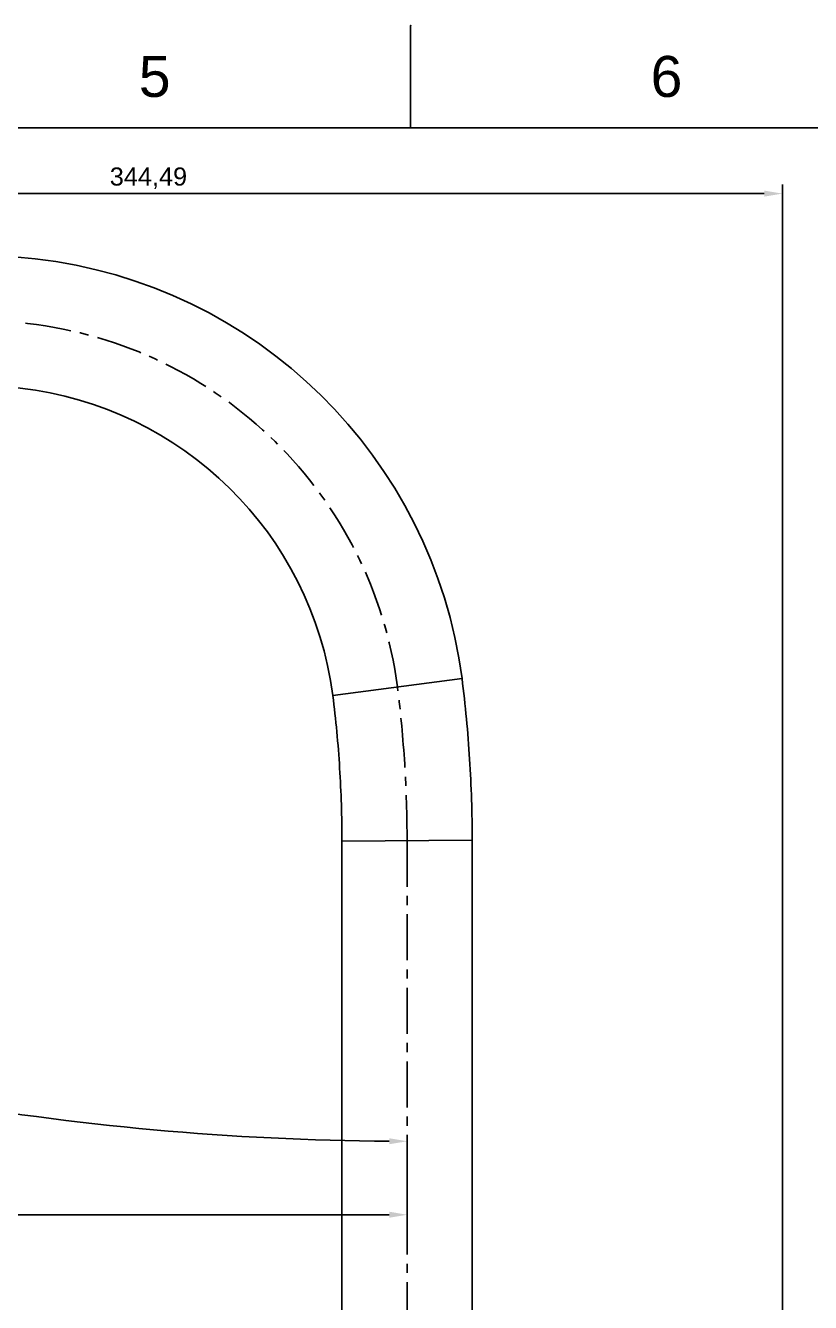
# Model space of a CAD drawing. Header units: millimetres. Extents: x 601 to 1195, y -13 to 407.
# Drawn here: x 915.6 to 1024, y 230.4 to 406.7 of the extents above; entities that cross this region are included whole.
import ezdxf

# ---------------------------------------------------------------- set-up
doc = ezdxf.new("R2010")
doc.units = ezdxf.units.MM
doc.header["$LTSCALE"] = 0.1
doc.linetypes.add('CENTERX2', pattern=[101.6, 63.5, -12.7, 12.7, -12.7])
doc.layers.add('CENTER', color=1, linetype='CENTERX2')
doc.layers.add('DIM', color=3, linetype='Continuous')
doc.styles.get("Standard").update_dxf_attribs({"font": 'arial.ttf'})
doc.dimstyles.new('ISO-25', dxfattribs={"dimtxt": 2.5, "dimasz": 2.5, "dimexe": 1.25, "dimexo": 0.625, "dimtad": 1, "dimlfac": 1.666667, "dimtxsty": 'Standard', "dimcen": 2.5, "dimadec": 0, "dimazin": 0, "dimtfac": 1, "dimtmove": 0, "dimatfit": 3, "dimfxl": 0, "dimarcsym": 0})

# ---------------------------------------------------------------- blocks, each defined once
blk = doc.blocks.new('*D5')
at = {"layer": 'Defpoints', "color": 0}
for p in [(854.77, 328.28), (968.29, 294.13), (878.91, 263.06), (827, 252), (968.29, 42.94)]:
    blk.add_point(p, dxfattribs=at)
at = {"layer": 'DIM', "color": 0, "lineweight": -2}
blk.add_arc((968.29, 640.19), 387.57, 250.3696, 269.6304, dxfattribs=at)
at = {"layer": 'DIM', "color": 0}
for points in [[(837.95, 274.75), (838.23, 275.54), (835.74, 275.99)], [(965.79, 253.04), (965.79, 252.21), (968.29, 252.62)]]:
    blk.add_solid(points, dxfattribs=at)
at = {"layer": 'DIM', "color": 0, "insert": (901.32, 260.38), "char_height": 2.5, "attachment_point": 5, "rotation": 350}
blk.add_mtext('20°', dxfattribs=at)
blk = doc.blocks.new('*D7')
at = {"layer": 'Defpoints', "color": 0}
for p in [(813.41, 383.51), (813.41, 264.89), (1020.1, 174.3)]:
    blk.add_point(p, dxfattribs=at)
at = {"layer": 'DIM', "color": 0, "lineweight": -2}
for p, q in [((813.41, 265.52), (813.41, 384.76)), ((1020.1, 174.92), (1020.1, 384.76)), ((1017.6, 383.51), (815.91, 383.51))]:
    blk.add_line(p, q, dxfattribs=at)
at = {"layer": 'DIM', "color": 0}
for points in [[(815.91, 383.93), (815.91, 383.1), (813.41, 383.51)], [(1017.6, 383.93), (1017.6, 383.1), (1020.1, 383.51)]]:
    blk.add_solid(points, dxfattribs=at)
at = {"layer": 'DIM', "color": 0, "insert": (932.53, 385.64), "char_height": 2.5, "attachment_point": 5}
blk.add_mtext('344,49', dxfattribs=at)
blk = doc.blocks.new('*D8')
at = {"layer": 'Defpoints', "color": 0}
for p in [(828.71, 256.69), (968.29, 252.62), (968.29, 242.47)]:
    blk.add_point(p, dxfattribs=at)
at = {"layer": 'DIM', "color": 0, "lineweight": -2}
for p, q in [((828.71, 256.07), (828.71, 241.22)), ((968.29, 251.99), (968.29, 241.22)), ((831.21, 242.47), (965.79, 242.47))]:
    blk.add_line(p, q, dxfattribs=at)
at = {"layer": 'DIM', "color": 0}
for points in [[(831.21, 242.89), (831.21, 242.06), (828.71, 242.47)], [(965.79, 242.89), (965.79, 242.06), (968.29, 242.47)]]:
    blk.add_solid(points, dxfattribs=at)
at = {"layer": 'DIM', "color": 0, "insert": (898.5, 244.6), "char_height": 2.5, "attachment_point": 5}
blk.add_mtext('232,64', dxfattribs=at)

msp = doc.modelspace()

# ---------------------------------------------------------------- linework, layer by layer
for p, q in [((968.7456, 392.5863), (968.7456, 406.7277)), ((1180.8668, 392.5863), (615.2102, 392.5863)), ((975.8504, 316.5454), (958.0051, 314.1907)), ((959.2573, 294.0788), (977.257, 294.1893)), ((959.2573, 294.0788), (959.2573, 213.7941)), ((977.257, 294.1893), (977.257, 213.7941))]:
    msp.add_line(p, q)
for centre, radius, start, end in [((909.2279, 307.7543), 67.2, 7.51703, 159.432058), ((909.2279, 307.7543), 67.2, 7.51703, 159.432058), ((909.2279, 307.7543), 49.2, 7.51703, 159.432058), ((909.2279, 307.7543), 49.2, 7.51703, 159.432058), ((797.9754, 294.13), 179.2817, 3.600714, 7.182449), ((797.9798, 294.1304), 161.2777, 3.563412, 7.145147), ((797.9753, 294.1327), 179.2817, 0.018105, 3.599839), ((797.9797, 294.1329), 161.2777, 359.980802, 3.562537)]:
    msp.add_arc(centre, radius, start, end)
msp.add_point((968.7456, 406.7277))
at = {"layer": 'CENTER'}
msp.add_line((968.2931, 294.1343), (968.2931, 42.935), dxfattribs=at)
for centre, radius, start, end in [((909.2279, 307.7543), 58.2, 7.51703, 159.432058), ((797.9798, 294.1304), 170.2777, 3.563412, 7.145147), ((797.9797, 294.1329), 170.2777, 359.980802, 3.562537)]:
    msp.add_arc(centre, radius, start, end, dxfattribs=at)

# ---------------------------------------------------------------- texts
at = {"char_height": 5.6566, "attachment_point": 5}
for s, insert in [('5', (933.392, 399.657)), ('6', (1004.0991, 399.657))]:
    msp.add_mtext_dynamic_manual_height_columns(s, width=50, gutter_width=12.5, heights=[0], dxfattribs=dict(at, insert=insert))

# ---------------------------------------------------------------- dimensions: what is measured, and where the dimension line sits
at = {"layer": 'DIM'}
dim = msp.add_linear_dim(base=(813.4123, 383.5122), p1=(1020.1049, 174.2992), p2=(813.4123, 264.8912), dimstyle='ISO-25', dxfattribs=at)
dim.commit()
dim.dimension.update_dxf_attribs({"geometry": '*D7', "text_midpoint": (932.5298, 383.5122), "dimtype": 160})
dim = msp.add_angular_dim_2l(base=(878.9126, 263.0644), line1=((968.2931, 294.1343), (968.2931, 42.935)), line2=((827.002, 251.9963), (854.7687, 328.2846)), dimstyle='ISO-25', dxfattribs=at)
dim.commit()
dim.dimension.update_dxf_attribs({"geometry": '*D5', "text_midpoint": (901.3219, 260.3779)})
dim = msp.add_linear_dim(base=(968.2931, 242.472), p1=(828.7117, 256.695), p2=(968.2931, 252.6173), dimstyle='ISO-25', dxfattribs=at)
dim.commit()
dim.dimension.update_dxf_attribs({"geometry": '*D8', "text_midpoint": (898.5024, 244.5993)})

doc.saveas('drawing.dxf')
